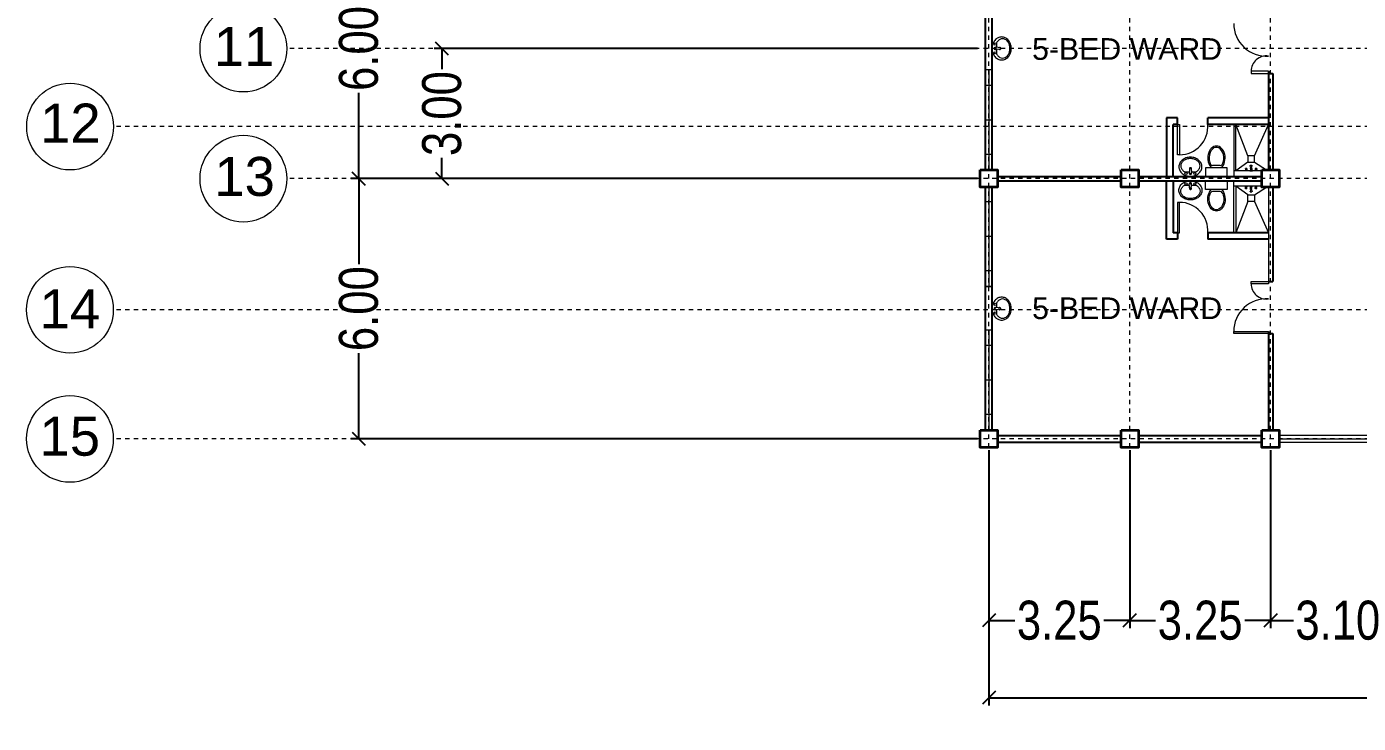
# Model space of a CAD drawing. Header units: millimetres. Extents: x 63005 to 126950, y 36019 to 74749.
# Drawn here: x 63044.88 to 63075.6, y 36118.8 to 36134.87 of the extents above; entities that cross this region are included whole.
import ezdxf

# ---------------------------------------------------------------- set-up
doc = ezdxf.new("R2010")
doc.units = ezdxf.units.MM
doc.header["$LTSCALE"] = 0.04
doc.linetypes.add('PHANTOM', pattern=[2.5, 1.25, -0.25, 0.25, -0.25, 0.25, -0.25])
doc.styles.get("Standard").update_dxf_attribs({"font": 'arial.ttf', "width": 0.8})
doc.styles.add('SWISSLT175', font='swissl.ttf', dxfattribs={"height": 0.175})
doc.dimstyles.new('dimension', dxfattribs={"dimtxt": 0.9, "dimasz": 0.3, "dimexe": 0.18, "dimexo": 0.0625, "dimgap": 0.09, "dimtad": 0, "dimzin": 0, "dimdsep": 46, "dimtxsty": 'Standard', "dimblk": 'OBLIQUE', "dimcen": 0.09, "dimclrd": 256, "dimclre": 256, "dimclrt": 256, "dimadec": 0, "dimazin": 0, "dimtfac": 1, "dimtofl": 0, "dimtmove": 0, "dimatfit": 3, "dimldrblk": 'OBLIQUE', "dimfxl": 1, "dimtolj": 1, "dimtzin": 0, "dimarcsym": 0})

# ---------------------------------------------------------------- blocks, each defined once
blk = doc.blocks.new('_Oblique')
at = {"color": 0, "linetype": 'ByBlock', "lineweight": -2}
blk.add_line((-0.5, -0.5), (0.5, 0.5), dxfattribs=at)
blk = doc.blocks.new('*D352')
at = {"lineweight": -2, "transparency": 16777216}
for p, q in [((63066.814, 36137.364), (63052.358, 36137.364)), ((63052.538, 36137.364), (63052.538, 36135.39)), ((63052.538, 36131.364), (63052.538, 36133.338)), ((63066.814, 36131.364), (63052.358, 36131.364))]:
    blk.add_line(p, q, dxfattribs=at)
at = {"layer": 'Defpoints', "color": 0, "linetype": 'ByBlock', "lineweight": 25, "transparency": 16777216}
for p in [(63066.877, 36137.364), (63052.538, 36131.364), (63066.877, 36131.364)]:
    blk.add_point(p, dxfattribs=at)
at = {"linetype": 'ByBlock', "lineweight": -2, "transparency": 16777216, "xscale": 0.3, "yscale": 0.3, "zscale": 0.3}
for p, rotation in [((63052.538, 36137.364), 90), ((63052.538, 36131.364), 270)]:
    blk.add_blockref('_Oblique', p, dxfattribs=dict(at, rotation=rotation))
at = {"linetype": 'ByBlock', "lineweight": 5, "transparency": 16777216, "insert": (63052.538, 36134.364), "char_height": 0.9, "attachment_point": 5, "rotation": 90}
blk.add_mtext('\\A1;6.00', dxfattribs=at)
blk = doc.blocks.new('*D353')
at = {"lineweight": -2, "transparency": 16777216}
for p, q in [((63066.814, 36131.364), (63052.358, 36131.364)), ((63052.538, 36131.364), (63052.538, 36129.39)), ((63052.538, 36125.364), (63052.538, 36127.338)), ((63066.814, 36125.364), (63052.358, 36125.364))]:
    blk.add_line(p, q, dxfattribs=at)
at = {"layer": 'Defpoints', "color": 0, "linetype": 'ByBlock', "lineweight": 25, "transparency": 16777216}
for p in [(63066.877, 36131.364), (63052.538, 36125.364), (63066.877, 36125.364)]:
    blk.add_point(p, dxfattribs=at)
at = {"linetype": 'ByBlock', "lineweight": -2, "transparency": 16777216, "xscale": 0.3, "yscale": 0.3, "zscale": 0.3}
for p, rotation in [((63052.538, 36131.364), 90), ((63052.538, 36125.364), 270)]:
    blk.add_blockref('_Oblique', p, dxfattribs=dict(at, rotation=rotation))
at = {"linetype": 'ByBlock', "lineweight": 5, "transparency": 16777216, "insert": (63052.538, 36128.364), "char_height": 0.9, "attachment_point": 5, "rotation": 90}
blk.add_mtext('\\A1;6.00', dxfattribs=at)
blk = doc.blocks.new('*D374')
at = {"lineweight": -2, "transparency": 16777216}
for p, q in [((63067.077, 36125.102), (63067.077, 36120.994)), ((63070.327, 36125.102), (63070.327, 36120.994)), ((63067.077, 36121.174), (63067.674, 36121.174)), ((63070.327, 36121.174), (63069.729, 36121.174))]:
    blk.add_line(p, q, dxfattribs=at)
at = {"layer": 'Defpoints', "color": 0, "linetype": 'ByBlock', "lineweight": 25, "transparency": 16777216}
for p in [(63067.077, 36125.164), (63070.327, 36125.164), (63070.327, 36121.174)]:
    blk.add_point(p, dxfattribs=at)
at = {"linetype": 'ByBlock', "lineweight": -2, "transparency": 16777216, "xscale": 0.3, "yscale": 0.3, "zscale": 0.3, "rotation": 180}
blk.add_blockref('_Oblique', (63067.077, 36121.174), dxfattribs=at)
at = {"linetype": 'ByBlock', "lineweight": -2, "transparency": 16777216, "xscale": 0.3, "yscale": 0.3, "zscale": 0.3}
blk.add_blockref('_Oblique', (63070.327, 36121.174), dxfattribs=at)
at = {"linetype": 'ByBlock', "lineweight": 5, "transparency": 16777216, "insert": (63068.702, 36121.174), "char_height": 0.9, "attachment_point": 5}
blk.add_mtext('\\A1;3.25', dxfattribs=at)
blk = doc.blocks.new('*D375')
at = {"lineweight": -2, "transparency": 16777216}
for p, q in [((63070.327, 36125.102), (63070.327, 36120.994)), ((63073.577, 36125.102), (63073.577, 36120.994)), ((63070.327, 36121.174), (63070.924, 36121.174)), ((63073.577, 36121.174), (63072.979, 36121.174))]:
    blk.add_line(p, q, dxfattribs=at)
at = {"layer": 'Defpoints', "color": 0, "linetype": 'ByBlock', "lineweight": 25, "transparency": 16777216}
for p in [(63070.327, 36125.164), (63073.577, 36125.164), (63073.577, 36121.174)]:
    blk.add_point(p, dxfattribs=at)
at = {"linetype": 'ByBlock', "lineweight": -2, "transparency": 16777216, "xscale": 0.3, "yscale": 0.3, "zscale": 0.3, "rotation": 180}
blk.add_blockref('_Oblique', (63070.327, 36121.174), dxfattribs=at)
at = {"linetype": 'ByBlock', "lineweight": -2, "transparency": 16777216, "xscale": 0.3, "yscale": 0.3, "zscale": 0.3}
blk.add_blockref('_Oblique', (63073.577, 36121.174), dxfattribs=at)
at = {"linetype": 'ByBlock', "lineweight": 5, "transparency": 16777216, "insert": (63071.952, 36121.174), "char_height": 0.9, "attachment_point": 5}
blk.add_mtext('\\A1;3.25', dxfattribs=at)
blk = doc.blocks.new('*D376')
at = {"lineweight": -2, "transparency": 16777216}
for p, q in [((63073.577, 36125.102), (63073.577, 36120.994)), ((63076.677, 36125.102), (63076.677, 36120.994)), ((63073.577, 36121.174), (63074.103, 36121.174)), ((63076.677, 36121.174), (63076.15, 36121.174))]:
    blk.add_line(p, q, dxfattribs=at)
at = {"layer": 'Defpoints', "color": 0, "linetype": 'ByBlock', "lineweight": 25, "transparency": 16777216}
for p in [(63073.577, 36125.164), (63076.677, 36125.164), (63076.677, 36121.174)]:
    blk.add_point(p, dxfattribs=at)
at = {"linetype": 'ByBlock', "lineweight": -2, "transparency": 16777216, "xscale": 0.3, "yscale": 0.3, "zscale": 0.3, "rotation": 180}
blk.add_blockref('_Oblique', (63073.577, 36121.174), dxfattribs=at)
at = {"linetype": 'ByBlock', "lineweight": -2, "transparency": 16777216, "xscale": 0.3, "yscale": 0.3, "zscale": 0.3}
blk.add_blockref('_Oblique', (63076.677, 36121.174), dxfattribs=at)
at = {"linetype": 'ByBlock', "lineweight": 5, "transparency": 16777216, "insert": (63075.127, 36121.174), "char_height": 0.9, "attachment_point": 5}
blk.add_mtext('\\A1;3.10', dxfattribs=at)
blk = doc.blocks.new('*D385')
at = {"lineweight": -2, "transparency": 16777216}
for p, q in [((63067.077, 36125.102), (63067.077, 36119.211)), ((63114.052, 36125.102), (63114.052, 36119.211)), ((63067.077, 36119.391), (63089.242, 36119.391)), ((63114.052, 36119.391), (63091.886, 36119.391))]:
    blk.add_line(p, q, dxfattribs=at)
at = {"layer": 'Defpoints', "color": 0, "linetype": 'ByBlock', "lineweight": 25, "transparency": 16777216}
for p in [(63067.077, 36125.164), (63114.052, 36125.164), (63114.052, 36119.391)]:
    blk.add_point(p, dxfattribs=at)
at = {"linetype": 'ByBlock', "lineweight": -2, "transparency": 16777216, "xscale": 0.3, "yscale": 0.3, "zscale": 0.3, "rotation": 180}
blk.add_blockref('_Oblique', (63067.077, 36119.391), dxfattribs=at)
at = {"linetype": 'ByBlock', "lineweight": -2, "transparency": 16777216, "xscale": 0.3, "yscale": 0.3, "zscale": 0.3}
blk.add_blockref('_Oblique', (63114.052, 36119.391), dxfattribs=at)
at = {"linetype": 'ByBlock', "lineweight": 5, "transparency": 16777216, "insert": (63090.564, 36119.391), "char_height": 0.9, "attachment_point": 5}
blk.add_mtext('\\A1;46.75', dxfattribs=at)
blk = doc.blocks.new('*D386')
at = {"lineweight": -2, "transparency": 16777216}
for p, q in [((63066.814, 36134.362), (63054.277, 36134.362)), ((63054.457, 36134.362), (63054.457, 36133.887)), ((63054.457, 36131.364), (63054.457, 36131.839)), ((63066.814, 36131.364), (63054.277, 36131.364))]:
    blk.add_line(p, q, dxfattribs=at)
at = {"layer": 'Defpoints', "color": 0, "linetype": 'ByBlock', "lineweight": 25, "transparency": 16777216}
for p in [(63054.457, 36134.362), (63066.877, 36134.362), (63066.877, 36131.364)]:
    blk.add_point(p, dxfattribs=at)
at = {"linetype": 'ByBlock', "lineweight": -2, "transparency": 16777216, "xscale": 0.3, "yscale": 0.3, "zscale": 0.3}
for p, rotation in [((63054.457, 36134.362), 90), ((63054.457, 36131.364), 270)]:
    blk.add_blockref('_Oblique', p, dxfattribs=dict(at, rotation=rotation))
at = {"linetype": 'ByBlock', "lineweight": 5, "transparency": 16777216, "insert": (63054.457, 36132.863), "char_height": 0.9, "attachment_point": 5, "rotation": 90}
blk.add_mtext('\\A1;3.00', dxfattribs=at)

msp = doc.modelspace()

# ---------------------------------------------------------------- linework, layer by layer
at = {"color": 0, "linetype": 'PHANTOM', "lineweight": 5, "transparency": 33554495}
for p, q in [((63067.077, 36125.164), (63067.077, 36174.339)), ((63070.327, 36125.164), (63070.327, 36174.339)), ((63073.577, 36125.164), (63073.577, 36174.339)), ((63106.452, 36134.364), (63050.877, 36134.362)), ((63114.252, 36132.566), (63046.878, 36132.564)), ((63114.252, 36131.364), (63050.877, 36131.362)), ((63106.452, 36128.339), (63046.877, 36128.336))]:
    msp.add_line(p, q, dxfattribs=at)
at = {"color": 4, "linetype": 'ByBlock', "lineweight": 25}
for p, q in [((63067.002, 36131.564), (63067.002, 36137.164)), ((63067.152, 36131.564), (63067.152, 36137.164)), ((63073.527, 36133.839), (63073.527, 36131.564)), ((63073.527, 36133.789), (63073.627, 36133.789)), ((63073.627, 36133.789), (63073.627, 36131.564)), ((63071.177, 36132.764), (63071.177, 36131.414)), ((63072.127, 36132.614), (63072.127, 36132.764)), ((63067.277, 36131.414), (63070.127, 36131.414)), ((63070.527, 36131.414), (63073.377, 36131.414)), ((63067.002, 36125.564), (63067.002, 36131.164)), ((63067.152, 36125.564), (63067.152, 36131.164)), ((63067.277, 36131.314), (63070.127, 36131.314)), ((63070.527, 36131.314), (63073.377, 36131.314)), ((63071.177, 36129.964), (63071.177, 36131.314)), ((63073.627, 36131.164), (63073.627, 36128.989)), ((63073.527, 36128.989), (63073.627, 36128.989)), ((63073.527, 36127.839), (63073.527, 36125.564)), ((63073.527, 36127.789), (63073.627, 36127.789)), ((63073.627, 36127.789), (63073.627, 36125.564)), ((63067.277, 36125.439), (63070.127, 36125.439)), ((63067.277, 36125.289), (63070.127, 36125.289)), ((63070.527, 36125.439), (63073.377, 36125.439)), ((63070.527, 36125.289), (63073.377, 36125.289))]:
    msp.add_line(p, q, dxfattribs=at)
at = {"lineweight": 9}
for p, q in [((63067.35, 36134.379), (63067.228, 36134.392)), ((63067.35, 36134.35), (63067.228, 36134.337)), ((63071.712, 36131.612), (63071.699, 36131.49)), ((63071.741, 36131.612), (63071.755, 36131.49)), ((63072.077, 36131.614), (63072.077, 36131.414)), ((63072.577, 36131.614), (63072.077, 36131.614)), ((63072.077, 36131.414), (63072.577, 36131.414)), ((63072.417, 36131.664), (63072.236, 36131.664)), ((63072.577, 36131.414), (63072.577, 36131.614)), ((63073, 36131.597), (63072.996, 36131.595)), ((63072.996, 36131.595), (63072.996, 36131.573)), ((63073.03, 36131.595), (63072.996, 36131.595)), ((63072.996, 36131.573), (63072.999, 36131.569)), ((63072.996, 36131.54), (63073, 36131.547)), ((63072.996, 36131.54), (63072.996, 36131.539)), ((63073.03, 36131.54), (63072.996, 36131.54)), ((63073.03, 36131.539), (63072.996, 36131.539)), ((63072.999, 36131.567), (63072.999, 36131.561)), ((63073.027, 36131.561), (63072.999, 36131.561)), ((63072.999, 36131.561), (63073, 36131.559)), ((63073, 36131.598), (63073, 36131.597)), ((63073.026, 36131.598), (63073, 36131.598)), ((63073.026, 36131.597), (63073, 36131.597)), ((63073, 36131.586), (63073, 36131.574)), ((63073, 36131.573), (63073.007, 36131.573)), ((63073.026, 36131.559), (63073, 36131.559)), ((63073.027, 36131.547), (63073, 36131.547)), ((63073.002, 36131.547), (63073.002, 36131.559)), ((63073.007, 36131.586), (63073.007, 36131.574)), ((63073.019, 36131.586), (63073.019, 36131.574)), ((63073.026, 36131.573), (63073.019, 36131.573)), ((63073.025, 36131.547), (63073.025, 36131.559)), ((63073.026, 36131.598), (63073.026, 36131.597)), ((63073.026, 36131.597), (63073.03, 36131.595)), ((63073.026, 36131.586), (63073.026, 36131.574)), ((63073.027, 36131.561), (63073.026, 36131.559)), ((63073.027, 36131.567), (63073.027, 36131.561)), ((63073.03, 36131.54), (63073.027, 36131.547)), ((63073.03, 36131.573), (63073.028, 36131.569)), ((63073.03, 36131.595), (63073.03, 36131.573)), ((63073.03, 36131.54), (63073.03, 36131.539)), ((63073.098, 36131.539), (63073.109, 36131.545)), ((63073.156, 36131.539), (63073.098, 36131.539)), ((63073.114, 36131.625), (63073.106, 36131.667)), ((63073.107, 36131.671), (63073.146, 36131.671)), ((63073.109, 36131.555), (63073.144, 36131.555)), ((63073.109, 36131.545), (63073.109, 36131.555)), ((63073.109, 36131.545), (63073.144, 36131.545)), ((63073.144, 36131.545), (63073.109, 36131.545)), ((63073.114, 36131.597), (63073.11, 36131.595)), ((63073.119, 36131.595), (63073.11, 36131.595)), ((63073.11, 36131.595), (63073.11, 36131.573)), ((63073.11, 36131.573), (63073.112, 36131.569)), ((63073.113, 36131.567), (63073.113, 36131.561)), ((63073.119, 36131.561), (63073.113, 36131.561)), ((63073.113, 36131.561), (63073.114, 36131.559)), ((63073.139, 36131.625), (63073.114, 36131.625)), ((63073.114, 36131.625), (63073.114, 36131.617)), ((63073.139, 36131.625), (63073.114, 36131.625)), ((63073.114, 36131.617), (63073.139, 36131.617)), ((63073.119, 36131.598), (63073.114, 36131.598)), ((63073.114, 36131.598), (63073.114, 36131.597)), ((63073.119, 36131.597), (63073.114, 36131.597)), ((63073.114, 36131.586), (63073.114, 36131.574)), ((63073.114, 36131.573), (63073.119, 36131.573)), ((63073.119, 36131.559), (63073.114, 36131.559)), ((63073.115, 36131.555), (63073.115, 36131.559)), ((63073.119, 36131.555), (63073.119, 36131.617)), ((63073.134, 36131.555), (63073.119, 36131.555)), ((63073.134, 36131.617), (63073.134, 36131.555)), ((63073.14, 36131.598), (63073.134, 36131.598)), ((63073.14, 36131.597), (63073.134, 36131.597)), ((63073.143, 36131.595), (63073.134, 36131.595)), ((63073.14, 36131.573), (63073.134, 36131.573)), ((63073.141, 36131.561), (63073.134, 36131.561)), ((63073.14, 36131.559), (63073.134, 36131.559)), ((63073.138, 36131.555), (63073.138, 36131.559)), ((63073.139, 36131.625), (63073.148, 36131.667)), ((63073.139, 36131.617), (63073.139, 36131.625)), ((63073.14, 36131.598), (63073.14, 36131.597)), ((63073.14, 36131.597), (63073.143, 36131.595)), ((63073.14, 36131.586), (63073.14, 36131.574)), ((63073.141, 36131.561), (63073.14, 36131.559)), ((63073.143, 36131.573), (63073.141, 36131.569)), ((63073.141, 36131.567), (63073.141, 36131.561)), ((63073.143, 36131.595), (63073.143, 36131.573)), ((63073.144, 36131.555), (63073.144, 36131.545)), ((63073.144, 36131.545), (63073.156, 36131.539)), ((63073.223, 36131.54), (63073.227, 36131.547)), ((63073.257, 36131.54), (63073.223, 36131.54)), ((63073.223, 36131.54), (63073.223, 36131.539)), ((63073.257, 36131.539), (63073.223, 36131.539)), ((63073.227, 36131.597), (63073.224, 36131.595)), ((63073.257, 36131.595), (63073.224, 36131.595)), ((63073.224, 36131.595), (63073.224, 36131.573)), ((63073.224, 36131.573), (63073.226, 36131.569)), ((63073.226, 36131.567), (63073.226, 36131.561)), ((63073.226, 36131.561), (63073.227, 36131.559)), ((63073.254, 36131.561), (63073.226, 36131.561)), ((63073.253, 36131.598), (63073.227, 36131.598)), ((63073.227, 36131.598), (63073.227, 36131.597)), ((63073.253, 36131.597), (63073.227, 36131.597)), ((63073.227, 36131.586), (63073.227, 36131.574)), ((63073.227, 36131.573), (63073.235, 36131.573)), ((63073.254, 36131.559), (63073.227, 36131.559)), ((63073.254, 36131.547), (63073.227, 36131.547)), ((63073.229, 36131.547), (63073.229, 36131.559)), ((63073.234, 36131.586), (63073.234, 36131.574)), ((63073.246, 36131.586), (63073.246, 36131.574)), ((63073.254, 36131.573), (63073.246, 36131.573)), ((63073.252, 36131.547), (63073.252, 36131.559)), ((63073.253, 36131.598), (63073.253, 36131.597)), ((63073.253, 36131.597), (63073.257, 36131.595)), ((63073.254, 36131.586), (63073.254, 36131.574)), ((63073.254, 36131.567), (63073.254, 36131.561)), ((63073.254, 36131.561), (63073.254, 36131.559)), ((63073.257, 36131.54), (63073.254, 36131.547)), ((63073.257, 36131.573), (63073.255, 36131.569)), ((63073.257, 36131.595), (63073.257, 36131.573)), ((63073.257, 36131.54), (63073.257, 36131.539)), ((63071.712, 36131.116), (63071.699, 36131.238)), ((63071.741, 36131.116), (63071.755, 36131.238)), ((63072.077, 36131.114), (63072.077, 36131.314)), ((63072.077, 36131.314), (63072.577, 36131.314)), ((63072.577, 36131.114), (63072.077, 36131.114)), ((63072.417, 36131.064), (63072.236, 36131.064)), ((63072.577, 36131.314), (63072.577, 36131.114)), ((63072.996, 36131.189), (63072.996, 36131.189)), ((63072.996, 36131.189), (63073, 36131.182)), ((63073.03, 36131.189), (63072.996, 36131.189)), ((63073.03, 36131.189), (63072.996, 36131.189)), ((63072.996, 36131.156), (63072.999, 36131.16)), ((63072.996, 36131.134), (63072.996, 36131.156)), ((63073, 36131.132), (63072.996, 36131.134)), ((63073.03, 36131.134), (63072.996, 36131.134)), ((63072.999, 36131.168), (63073, 36131.17)), ((63072.999, 36131.162), (63072.999, 36131.168)), ((63073.027, 36131.168), (63072.999, 36131.168)), ((63073.027, 36131.182), (63073, 36131.182)), ((63073.026, 36131.17), (63073, 36131.17)), ((63073, 36131.156), (63073.007, 36131.156)), ((63073, 36131.143), (63073, 36131.155)), ((63073, 36131.131), (63073, 36131.132)), ((63073.026, 36131.132), (63073, 36131.132)), ((63073.026, 36131.131), (63073, 36131.131)), ((63073.002, 36131.182), (63073.002, 36131.17)), ((63073.007, 36131.143), (63073.007, 36131.155)), ((63073.026, 36131.156), (63073.019, 36131.156)), ((63073.019, 36131.143), (63073.019, 36131.155)), ((63073.025, 36131.182), (63073.025, 36131.17)), ((63073.027, 36131.168), (63073.026, 36131.17)), ((63073.026, 36131.143), (63073.026, 36131.155)), ((63073.026, 36131.132), (63073.03, 36131.134)), ((63073.026, 36131.131), (63073.026, 36131.132)), ((63073.03, 36131.189), (63073.027, 36131.182)), ((63073.027, 36131.162), (63073.027, 36131.168)), ((63073.03, 36131.156), (63073.028, 36131.16)), ((63073.03, 36131.189), (63073.03, 36131.189)), ((63073.03, 36131.134), (63073.03, 36131.156)), ((63073.098, 36131.189), (63073.109, 36131.184)), ((63073.156, 36131.189), (63073.098, 36131.189)), ((63073.114, 36131.104), (63073.106, 36131.062)), ((63073.109, 36131.184), (63073.144, 36131.184)), ((63073.144, 36131.184), (63073.109, 36131.184)), ((63073.109, 36131.184), (63073.109, 36131.174)), ((63073.109, 36131.174), (63073.144, 36131.174)), ((63073.11, 36131.156), (63073.112, 36131.16)), ((63073.11, 36131.134), (63073.11, 36131.156)), ((63073.119, 36131.134), (63073.11, 36131.134)), ((63073.114, 36131.132), (63073.11, 36131.134)), ((63073.113, 36131.168), (63073.114, 36131.17)), ((63073.119, 36131.168), (63073.113, 36131.168)), ((63073.113, 36131.162), (63073.113, 36131.168)), ((63073.119, 36131.17), (63073.114, 36131.17)), ((63073.114, 36131.156), (63073.119, 36131.156)), ((63073.114, 36131.143), (63073.114, 36131.155)), ((63073.119, 36131.132), (63073.114, 36131.132)), ((63073.114, 36131.131), (63073.114, 36131.132)), ((63073.119, 36131.131), (63073.114, 36131.131)), ((63073.114, 36131.104), (63073.114, 36131.112)), ((63073.114, 36131.112), (63073.139, 36131.112)), ((63073.139, 36131.104), (63073.114, 36131.104)), ((63073.139, 36131.104), (63073.114, 36131.104)), ((63073.115, 36131.174), (63073.115, 36131.17)), ((63073.119, 36131.174), (63073.119, 36131.112)), ((63073.134, 36131.174), (63073.119, 36131.174)), ((63073.134, 36131.112), (63073.134, 36131.174)), ((63073.14, 36131.17), (63073.134, 36131.17)), ((63073.141, 36131.168), (63073.134, 36131.168)), ((63073.14, 36131.156), (63073.134, 36131.156)), ((63073.143, 36131.134), (63073.134, 36131.134)), ((63073.14, 36131.132), (63073.134, 36131.132)), ((63073.14, 36131.131), (63073.134, 36131.131)), ((63073.138, 36131.174), (63073.138, 36131.17)), ((63073.139, 36131.112), (63073.139, 36131.104)), ((63073.139, 36131.104), (63073.148, 36131.062)), ((63073.141, 36131.168), (63073.14, 36131.17)), ((63073.14, 36131.143), (63073.14, 36131.155)), ((63073.14, 36131.132), (63073.143, 36131.134)), ((63073.14, 36131.131), (63073.14, 36131.132)), ((63073.141, 36131.162), (63073.141, 36131.168)), ((63073.143, 36131.156), (63073.141, 36131.16)), ((63073.143, 36131.134), (63073.143, 36131.156)), ((63073.144, 36131.184), (63073.156, 36131.189)), ((63073.144, 36131.174), (63073.144, 36131.184)), ((63073.257, 36131.189), (63073.223, 36131.189)), ((63073.257, 36131.189), (63073.223, 36131.189)), ((63073.223, 36131.189), (63073.227, 36131.182)), ((63073.223, 36131.189), (63073.223, 36131.189)), ((63073.224, 36131.156), (63073.226, 36131.16)), ((63073.224, 36131.134), (63073.224, 36131.156)), ((63073.257, 36131.134), (63073.224, 36131.134)), ((63073.227, 36131.132), (63073.224, 36131.134)), ((63073.226, 36131.168), (63073.227, 36131.17)), ((63073.254, 36131.168), (63073.226, 36131.168)), ((63073.226, 36131.162), (63073.226, 36131.168)), ((63073.254, 36131.182), (63073.227, 36131.182)), ((63073.254, 36131.17), (63073.227, 36131.17)), ((63073.227, 36131.156), (63073.235, 36131.156)), ((63073.227, 36131.143), (63073.227, 36131.155)), ((63073.253, 36131.132), (63073.227, 36131.132)), ((63073.227, 36131.131), (63073.227, 36131.132)), ((63073.253, 36131.131), (63073.227, 36131.131)), ((63073.229, 36131.182), (63073.229, 36131.17)), ((63073.234, 36131.143), (63073.234, 36131.155)), ((63073.254, 36131.156), (63073.246, 36131.156)), ((63073.246, 36131.143), (63073.246, 36131.155)), ((63073.252, 36131.182), (63073.252, 36131.17)), ((63073.253, 36131.132), (63073.257, 36131.134)), ((63073.253, 36131.131), (63073.253, 36131.132)), ((63073.257, 36131.189), (63073.254, 36131.182)), ((63073.254, 36131.168), (63073.254, 36131.17)), ((63073.254, 36131.162), (63073.254, 36131.168)), ((63073.254, 36131.143), (63073.254, 36131.155)), ((63073.257, 36131.156), (63073.255, 36131.16)), ((63073.257, 36131.189), (63073.257, 36131.189)), ((63073.257, 36131.134), (63073.257, 36131.156)), ((63073.107, 36131.057), (63073.146, 36131.057)), ((63067.35, 36128.379), (63067.228, 36128.392)), ((63067.35, 36128.35), (63067.228, 36128.337))]:
    msp.add_line(p, q, dxfattribs=at)
at = {"color": 0, "linetype": 'ByBlock', "lineweight": 9}
for p, q in [((63067.002, 36133.877), (63067.152, 36133.877)), ((63067.077, 36133.877), (63067.077, 36131.564)), ((63067.002, 36132.721), (63067.002, 36133.521)), ((63067.002, 36133.521), (63067.152, 36133.521)), ((63067.152, 36133.521), (63067.152, 36131.921)), ((63067.002, 36132.721), (63067.152, 36132.721)), ((63067.152, 36131.921), (63067.002, 36131.921)), ((63073.377, 36131.539), (63072.727, 36131.539)), ((63067.077, 36131.164), (63067.077, 36128.877)), ((63073.377, 36131.189), (63072.727, 36131.189)), ((63067.002, 36130.033), (63067.002, 36130.833)), ((63067.002, 36130.833), (63067.152, 36130.833)), ((63067.152, 36130.833), (63067.152, 36129.233)), ((63067.002, 36130.033), (63067.152, 36130.033)), ((63067.152, 36129.233), (63067.002, 36129.233)), ((63067.002, 36128.877), (63067.152, 36128.877)), ((63067.002, 36127.877), (63067.152, 36127.877)), ((63067.077, 36127.877), (63067.077, 36125.564)), ((63067.002, 36126.721), (63067.002, 36127.521)), ((63067.002, 36127.521), (63067.152, 36127.521)), ((63067.152, 36127.521), (63067.152, 36125.921)), ((63067.002, 36126.721), (63067.152, 36126.721)), ((63067.152, 36125.921), (63067.002, 36125.921)), ((63076.477, 36125.439), (63073.777, 36125.439)), ((63073.777, 36125.364), (63076.477, 36125.364)), ((63073.777, 36125.289), (63076.477, 36125.289))]:
    msp.add_line(p, q, dxfattribs=at)
at = {"color": 4, "linetype": 'ByBlock', "lineweight": 25, "ltscale": 0.3}
for p, q in [((63071.427, 36132.764), (63071.177, 36132.764)), ((63071.427, 36132.614), (63071.327, 36132.614)), ((63071.327, 36131.414), (63071.327, 36132.614)), ((63071.427, 36132.614), (63071.427, 36132.764)), ((63073.527, 36132.764), (63072.127, 36132.764)), ((63073.527, 36132.614), (63072.127, 36132.614)), ((63071.327, 36131.314), (63071.327, 36130.114)), ((63071.427, 36129.964), (63071.177, 36129.964)), ((63071.427, 36130.114), (63071.327, 36130.114)), ((63071.427, 36130.114), (63071.427, 36129.964)), ((63073.527, 36130.114), (63072.127, 36130.114)), ((63072.127, 36130.114), (63072.127, 36129.964)), ((63073.527, 36129.964), (63072.127, 36129.964))]:
    msp.add_line(p, q, dxfattribs=at)
at = {"color": 0, "linetype": 'ByBlock', "lineweight": 9, "ltscale": 0.3}
for p, q in [((63073.052, 36131.889), (63072.777, 36132.614)), ((63073.202, 36131.889), (63073.527, 36132.614)), ((63073.052, 36131.739), (63072.777, 36131.539)), ((63073.202, 36131.739), (63073.486, 36131.564)), ((63073.052, 36130.989), (63072.777, 36131.189)), ((63073.202, 36130.989), (63073.486, 36131.164)), ((63073.052, 36130.839), (63072.777, 36130.114)), ((63073.202, 36130.839), (63073.527, 36130.114))]:
    msp.add_line(p, q, dxfattribs=at)
at = {"color": 1, "linetype": 'ByBlock', "lineweight": 13}
msp.add_line((63073.527, 36131.164), (63073.527, 36128.939), dxfattribs=at)
at = {"color": 0, "linetype": 'PHANTOM', "lineweight": 9, "transparency": 33554495}
msp.add_line((63114.252, 36125.364), (63046.877, 36125.361), dxfattribs=at)
at = {"lineweight": 9}
for points in [[(63067.373, 36134.099, 0.11576), (63067.455, 36134.119, 0.104047), (63067.529, 36134.177, 0.090875), (63067.576, 36134.261, 0.083344), (63067.594, 36134.364, 0.083344), (63067.576, 36134.468, 0.090875), (63067.529, 36134.552, 0.104047), (63067.455, 36134.61, 0.11576), (63067.373, 36134.629, 0.11576), (63067.29, 36134.61, 0.104047), (63067.217, 36134.552, 0.090875), (63067.169, 36134.468, 0.083344), (63067.152, 36134.364, 0.083344), (63067.169, 36134.261, 0.090875), (63067.217, 36134.177, 0.104047), (63067.29, 36134.119, 0.11576)], [(63071.992, 36131.635, 0.11576), (63071.972, 36131.718, 0.104047), (63071.914, 36131.792, 0.090875), (63071.83, 36131.839, 0.083344), (63071.727, 36131.856, 0.083344), (63071.623, 36131.839, 0.090875), (63071.539, 36131.792, 0.104047), (63071.481, 36131.718, 0.11576), (63071.462, 36131.635, 0.11576), (63071.481, 36131.553, 0.104047), (63071.539, 36131.479, 0.090875), (63071.623, 36131.432, 0.083344), (63071.727, 36131.414, 0.083344), (63071.83, 36131.432, 0.090875), (63071.914, 36131.479, 0.104047), (63071.972, 36131.553, 0.11576)], [(63071.992, 36131.093, -0.11576), (63071.972, 36131.011, -0.104047), (63071.914, 36130.937, -0.090875), (63071.83, 36130.89, -0.083344), (63071.727, 36130.872, -0.083344), (63071.623, 36130.89, -0.090875), (63071.539, 36130.937, -0.104047), (63071.481, 36131.011, -0.11576), (63071.462, 36131.093, -0.11576), (63071.481, 36131.176, -0.104047), (63071.539, 36131.25, -0.090875), (63071.623, 36131.297, -0.083344), (63071.727, 36131.314, -0.083344), (63071.83, 36131.297, -0.090875), (63071.914, 36131.25, -0.104047), (63071.972, 36131.176, -0.11576)], [(63067.373, 36128.099, 0.11576), (63067.455, 36128.119, 0.104047), (63067.529, 36128.177, 0.090875), (63067.576, 36128.261, 0.083344), (63067.594, 36128.364, 0.083344), (63067.576, 36128.468, 0.090875), (63067.529, 36128.552, 0.104047), (63067.455, 36128.61, 0.11576), (63067.373, 36128.629, 0.11576), (63067.29, 36128.61, 0.104047), (63067.217, 36128.552, 0.090875), (63067.169, 36128.468, 0.083344), (63067.152, 36128.364, 0.083344), (63067.169, 36128.261, 0.090875), (63067.217, 36128.177, 0.104047), (63067.29, 36128.119, 0.11576)]]:
    msp.add_lwpolyline(points, format="xyb", close=True, dxfattribs=at)
for points in [[(63067.394, 36134.142, 0.124838), (63067.456, 36134.158, 0.105788), (63067.514, 36134.207, 0.086697), (63067.55, 36134.277, 0.076776), (63067.564, 36134.364, 0.076776), (63067.55, 36134.452, 0.086697), (63067.514, 36134.522, 0.105788), (63067.456, 36134.571, 0.124838), (63067.394, 36134.587, 0.124838), (63067.331, 36134.571, 0.105788), (63067.274, 36134.522, 0.040067), (63067.254, 36134.491), (63067.254, 36134.389, 0.040067)], [(63067.254, 36134.34), (63067.254, 36134.238, 0.040067), (63067.274, 36134.207, 0.105788), (63067.331, 36134.158, 0.124838), (63067.394, 36134.142, 0.124838)], [(63071.949, 36131.656, 0.124838), (63071.933, 36131.719, 0.105788), (63071.884, 36131.777, 0.086697), (63071.814, 36131.813, 0.076776), (63071.727, 36131.826, 0.076776), (63071.639, 36131.813, 0.086697), (63071.569, 36131.777, 0.105788), (63071.52, 36131.719, 0.124838), (63071.504, 36131.656, 0.124838), (63071.52, 36131.594, 0.105788), (63071.569, 36131.536, 0.040067), (63071.6, 36131.516), (63071.702, 36131.516, 0.040067)], [(63071.751, 36131.516), (63071.853, 36131.516, 0.040067), (63071.884, 36131.536, 0.105788), (63071.933, 36131.594, 0.124838), (63071.949, 36131.656, 0.124838)], [(63071.949, 36131.072, -0.124838), (63071.933, 36131.01, -0.105788), (63071.884, 36130.952, -0.086697), (63071.814, 36130.916, -0.076776), (63071.727, 36130.902, -0.076776), (63071.639, 36130.916, -0.086697), (63071.569, 36130.952, -0.105788), (63071.52, 36131.01, -0.124838), (63071.504, 36131.072, -0.124838), (63071.52, 36131.135, -0.105788), (63071.569, 36131.193, -0.040067), (63071.6, 36131.212), (63071.702, 36131.212, -0.040067)], [(63071.751, 36131.212), (63071.853, 36131.212, -0.040067), (63071.884, 36131.193, -0.105788), (63071.933, 36131.135, -0.124838), (63071.949, 36131.072, -0.124838)], [(63067.394, 36128.142, 0.124838), (63067.456, 36128.158, 0.105788), (63067.514, 36128.207, 0.086697), (63067.55, 36128.277, 0.076776), (63067.564, 36128.364, 0.076776), (63067.55, 36128.452, 0.086697), (63067.514, 36128.522, 0.105788), (63067.456, 36128.571, 0.124838), (63067.394, 36128.587, 0.124838), (63067.331, 36128.571, 0.105788), (63067.274, 36128.522, 0.040067), (63067.254, 36128.491), (63067.254, 36128.389, 0.040067)], [(63067.254, 36128.34), (63067.254, 36128.238, 0.040067), (63067.274, 36128.207, 0.105788), (63067.331, 36128.158, 0.124838), (63067.394, 36128.142, 0.124838)]]:
    msp.add_lwpolyline(points, format="xyb", dxfattribs=at)
for points in [[(63067.002, 36133.877), (63067.152, 36133.877), (63067.152, 36131.564), (63067.002, 36131.564)], [(63067.002, 36131.164), (63067.152, 36131.164), (63067.152, 36128.877), (63067.002, 36128.877)], [(63067.002, 36127.877), (63067.152, 36127.877), (63067.152, 36125.564), (63067.002, 36125.564)]]:
    msp.add_lwpolyline(points, close=True, dxfattribs=at)
at = {"color": 1, "lineweight": 13, "ltscale": 0.03}
for points in [[(63073.527, 36133.789), (63073.527, 36133.839), (63073.127, 36133.839), (63073.127, 36133.789)], [(63071.427, 36132.614), (63071.477, 36132.614), (63071.477, 36131.914), (63071.427, 36131.914)], [(63071.427, 36130.114), (63071.477, 36130.114), (63071.477, 36130.814), (63071.427, 36130.814)], [(63073.527, 36128.989), (63073.527, 36128.939), (63073.127, 36128.939), (63073.127, 36128.989)], [(63073.527, 36127.839), (63073.527, 36127.789), (63072.727, 36127.789), (63072.727, 36127.839)]]:
    msp.add_lwpolyline(points, close=True, dxfattribs=at)
at = {"color": 0, "linetype": 'ByBlock', "lineweight": 9, "ltscale": 0.3}
for points in [[(63072.777, 36131.539), (63072.777, 36132.614), (63072.727, 36132.614), (63072.727, 36131.414), (63072.727, 36131.414)], [(63072.777, 36131.189), (63072.777, 36130.114), (63072.727, 36130.114), (63072.727, 36131.314), (63072.727, 36131.314)]]:
    msp.add_lwpolyline(points, dxfattribs=at)
at = {"color": 0, "linetype": 'ByBlock', "lineweight": 9, "ltscale": 0.03}
for points in [[(63073.052, 36131.739), (63073.202, 36131.739), (63073.202, 36131.889), (63073.052, 36131.889)], [(63073.052, 36130.989), (63073.202, 36130.989), (63073.202, 36130.839), (63073.052, 36130.839)]]:
    msp.add_lwpolyline(points, close=True, dxfattribs=at)
at = {"color": 4, "linetype": 'ByBlock', "lineweight": 35}
for points in [[(63066.877, 36131.564), (63067.277, 36131.564), (63067.277, 36131.164), (63066.877, 36131.164)], [(63070.127, 36131.564), (63070.527, 36131.564), (63070.527, 36131.164), (63070.127, 36131.164)], [(63073.377, 36131.564), (63073.777, 36131.564), (63073.777, 36131.164), (63073.377, 36131.164)], [(63066.877, 36125.564), (63067.277, 36125.564), (63067.277, 36125.164), (63066.877, 36125.164)], [(63070.127, 36125.564), (63070.527, 36125.564), (63070.527, 36125.164), (63070.127, 36125.164)], [(63073.377, 36125.564), (63073.777, 36125.564), (63073.777, 36125.164), (63073.377, 36125.164)]]:
    msp.add_lwpolyline(points, close=True, dxfattribs=at)
at = {"color": 0, "linetype": 'ByBlock', "lineweight": 5}
for centre in [(63049.877, 36134.361), (63045.878, 36132.563), (63049.877, 36131.362), (63045.877, 36128.337)]:
    msp.add_circle(centre, 1, dxfattribs=at)
at = {"lineweight": 9}
for centre, radius in [((63067.225, 36134.466), 0.0255), ((63067.225, 36134.263), 0.0255), ((63067.218, 36134.364), 0.0095), ((63071.625, 36131.487), 0.0255), ((63071.727, 36131.481), 0.0095), ((63071.828, 36131.487), 0.0255), ((63071.625, 36131.241), 0.0255), ((63071.727, 36131.248), 0.0095), ((63071.828, 36131.241), 0.0255), ((63067.225, 36128.466), 0.0255), ((63067.218, 36128.364), 0.0095), ((63067.225, 36128.263), 0.0255)]:
    msp.add_circle(centre, radius, dxfattribs=at)
at = {"color": 0, "linetype": 'ByBlock', "lineweight": 9}
msp.add_circle((63045.877, 36125.361), 1, dxfattribs=at)
at = {"color": 1, "lineweight": 13, "ltscale": 0.03}
for centre, radius, start, end in [((63073.478, 36134.939), 0.752, 180, 273.6952), ((63073.48, 36133.839), 0.353, 82.3719, 180), ((63071.477, 36132.566), 0.652, 270, 4.2422), ((63071.477, 36130.163), 0.652, 355.7578, 90), ((63073.48, 36128.939), 0.353, 180, 277.6281), ((63073.478, 36127.839), 0.752, 86.3048, 180)]:
    msp.add_arc(centre, radius, start, end, dxfattribs=at)
at = {"lineweight": 9}
for centre, radius, start, end in [((63067.225, 36134.364), 0.028, 83.7545, 276.2455), ((63067.327, 36134.364), 0.025, 36.3068, 131.2022), ((63067.327, 36134.364), 0.025, 228.7978, 323.6932), ((63067.256, 36134.364), 0.0948, 351.2026, 8.7974), ((63067.327, 36134.364), 0.025, 341.3793, 18.6207), ((63072.236, 36131.714), 0.05, 208.0084, 270), ((63072.417, 36131.714), 0.05, 270, 331.8499), ((63071.727, 36131.487), 0.028, 173.7545, 6.2455), ((63071.727, 36131.589), 0.025, 126.3068, 221.2022), ((63071.727, 36131.519), 0.0948, 81.2026, 98.7974), ((63071.727, 36131.589), 0.025, 71.3793, 108.6207), ((63071.727, 36131.589), 0.025, 318.7978, 53.6932), ((63071.727, 36131.241), 0.028, 353.7545, 186.2455), ((63071.727, 36131.139), 0.025, 138.7978, 233.6932), ((63071.727, 36131.21), 0.0948, 261.2026, 278.7974), ((63071.727, 36131.139), 0.025, 251.3793, 288.6207), ((63071.727, 36131.139), 0.025, 306.3068, 41.2022), ((63072.236, 36131.014), 0.05, 90, 151.9916), ((63072.417, 36131.014), 0.05, 28.1501, 90), ((63067.225, 36128.364), 0.028, 83.7545, 276.2455), ((63067.327, 36128.364), 0.025, 36.3068, 131.2022), ((63067.327, 36128.364), 0.025, 228.7978, 323.6932), ((63067.256, 36128.364), 0.0948, 351.2026, 8.7974), ((63067.327, 36128.364), 0.025, 341.3793, 18.6207)]:
    msp.add_arc(centre, radius, start, end, dxfattribs=at)
for centre, major_axis, ratio, start_param, end_param in [((63072.327, 36131.839), (0, -0.275), 0.727273, 0.612555, 5.670631), ((63072.987, 36131.585), (0.00896, 0.00896), 1, 5.560378, 6.271464), ((63072.985, 36131.58), (-0.0118, 0.0118), 1, 3.273911, 3.406137), ((63072.996, 36131.574), (0.00268, 0.00268), 1, 4.870036, 5.497675), ((63072.995, 36131.567), (0.00268, 0.00268), 1, 5.497675, 5.991616), ((63073.017, 36131.585), (0.00738, 0.00738), 1, 1.497691, 2.282489), ((63073.011, 36131.574), (-0.00268, 0.00268), 1, 0.785286, 1.412925), ((63073.018, 36131.579), (0.00887, 0.00887), 1, 2.983721, 3.344735), ((63073.013, 36131.59), (-0.00268, 0.00268), 1, -1.497915, -0.073106), ((63073.013, 36131.572), (-0.00268, 0.00268), 1, 1.773938, 2.938226), ((63073.008, 36131.579), (0.00887, 0.00887), 1, 4.509022, 4.870036), ((63073.009, 36131.585), (-0.00738, 0.00738), 1, 4.000472, 4.78527), ((63073.015, 36131.574), (-0.00268, 0.00268), 1, 3.299239, 3.926878), ((63073.039, 36131.585), (-0.00896, 0.00896), 1, 0.011497, 0.722582), ((63073.03, 36131.574), (0.00268, 0.00268), 1, 2.356082, 2.983721), ((63073.041, 36131.58), (-0.0118, 0.0118), 1, 1.306028, 1.438253), ((63073.031, 36131.567), (0.00268, 0.00268), 1, 1.862141, 2.356082), ((63073.109, 36131.668), (0.00268, 0.00268), 1, 1.354119, 2.724181), ((63073.101, 36131.585), (-0.00896, 0.00896), 1, 3.989582, 4.700667), ((63073.099, 36131.58), (0.0118, 0.0118), 1, 4.844707, 4.976933), ((63073.109, 36131.567), (-0.00268, 0.00268), 1, 3.926878, 4.42082), ((63073.11, 36131.574), (-0.00268, 0.00268), 1, 3.299239, 3.926878), ((63073.153, 36131.585), (-0.00896, 0.00896), 1, 0.011497, 0.722582), ((63073.144, 36131.574), (-0.00268, 0.00268), 1, 0.785286, 1.412925), ((63073.155, 36131.58), (0.0118, 0.0118), 1, 2.876824, 3.009049), ((63073.145, 36131.567), (-0.00268, 0.00268), 1, 0.291344, 0.785286), ((63073.215, 36131.585), (0.00896, 0.00896), 1, 5.560378, 6.271464), ((63073.212, 36131.58), (-0.0118, 0.0118), 1, 3.273911, 3.406137), ((63073.223, 36131.567), (0.00268, 0.00268), 1, 5.497675, 5.991616), ((63073.224, 36131.574), (0.00268, 0.00268), 1, 4.870036, 5.497675), ((63073.245, 36131.585), (0.00738, 0.00738), 1, 1.497691, 2.282489), ((63073.238, 36131.574), (-0.00268, 0.00268), 1, 0.785286, 1.412925), ((63073.245, 36131.579), (0.00887, 0.00887), 1, 2.983721, 3.344735), ((63073.24, 36131.59), (-0.00268, 0.00268), 1, -1.497915, -0.073106), ((63073.24, 36131.572), (-0.00268, 0.00268), 1, 1.773938, 2.938226), ((63073.236, 36131.585), (-0.00738, 0.00738), 1, 4.000472, 4.78527), ((63073.236, 36131.579), (0.00887, 0.00887), 1, 4.509022, 4.870036), ((63073.243, 36131.574), (-0.00268, 0.00268), 1, 3.299239, 3.926878), ((63073.266, 36131.585), (-0.00896, 0.00896), 1, 0.011497, 0.722582), ((63073.257, 36131.574), (0.00268, 0.00268), 1, 2.356082, 2.983721), ((63073.269, 36131.58), (0.0118, 0.0118), 1, 2.876824, 3.009049), ((63073.258, 36131.567), (0.00268, 0.00268), 1, 1.862141, 2.356082), ((63073.144, 36131.061), (-0.00268, 0.00268), 1, 2.92514, 4.295202)]:
    msp.add_ellipse(centre, major_axis=major_axis, ratio=ratio, start_param=start_param, end_param=end_param, dxfattribs=at)
at = {"lineweight": 9, "extrusion": (-4.99074e-41, 2.88216e-41, -1)}
msp.add_ellipse((63073.144, 36131.668), major_axis=(0.00268, 0.00268), ratio=1, start_param=-0.216453, end_param=1.153609, dxfattribs=at)
at = {"lineweight": 9, "extrusion": (0, 0, -1)}
msp.add_ellipse((63072.327, 36130.889), major_axis=(0, 0.275), ratio=0.727273, start_param=0.612555, end_param=5.670631, dxfattribs=at)
at = {"lineweight": 9, "extrusion": (-4.99074e-41, -2.88216e-41, -1)}
for centre, major_axis, start_param, end_param in [((63072.987, 36131.144), (-0.00896, 0.00896), 2.418785, 3.129871), ((63072.985, 36131.149), (-0.0118, 0.0118), 1.703115, 1.83534), ((63072.995, 36131.162), (-0.00268, 0.00268), 2.356082, 2.850023), ((63072.996, 36131.155), (-0.00268, 0.00268), 1.728443, 2.356082), ((63073.011, 36131.155), (-0.00268, -0.00268), 0.785286, 1.412925), ((63073.017, 36131.144), (-0.00738, -0.00738), 6.21008, 6.994878), ((63073.018, 36131.15), (-0.00887, 0.00887), -0.157871, 0.203142), ((63073.013, 36131.157), (-0.00268, 0.00268), 0.203142, 1.36743), ((63073.013, 36131.138), (-0.00268, 0.00268), 3.214474, 4.639283), ((63073.008, 36131.15), (-0.00887, -0.00887), 2.938226, 3.299239), ((63073.009, 36131.144), (-0.00738, -0.00738), 4.000472, 4.78527), ((63073.015, 36131.155), (-0.00268, -0.00268), 3.299239, 3.926878), ((63073.03, 36131.155), (-0.00268, -0.00268), 0.785286, 1.412925), ((63073.039, 36131.144), (-0.00896, 0.00896), -1.559299, -0.848214), ((63073.031, 36131.162), (-0.00268, 0.00268), -1.279452, -0.785511), ((63073.041, 36131.149), (-0.0118, 0.0118), -0.264769, -0.132543), ((63073.101, 36131.144), (-0.00896, 0.00896), 2.418785, 3.129871), ((63073.109, 36131.162), (-0.00268, -0.00268), 3.926878, 4.42082), ((63073.099, 36131.149), (-0.0118, -0.0118), 3.273911, 3.406137), ((63073.11, 36131.155), (-0.00268, -0.00268), 3.299239, 3.926878), ((63073.144, 36131.155), (-0.00268, 0.00268), -0.785511, -0.157871), ((63073.153, 36131.144), (-0.00896, -0.00896), 0.011497, 0.722582), ((63073.145, 36131.162), (-0.00268, 0.00268), -1.279452, -0.785511), ((63073.155, 36131.149), (-0.0118, -0.0118), 1.306028, 1.438253), ((63073.215, 36131.144), (-0.00896, -0.00896), 3.989582, 4.700667), ((63073.212, 36131.149), (-0.0118, 0.0118), 1.703115, 1.83534), ((63073.223, 36131.162), (-0.00268, -0.00268), 3.926878, 4.42082), ((63073.224, 36131.155), (-0.00268, -0.00268), 3.299239, 3.926878), ((63073.238, 36131.155), (-0.00268, -0.00268), 0.785286, 1.412925), ((63073.245, 36131.144), (-0.00738, 0.00738), 4.639283, 5.424081), ((63073.245, 36131.15), (-0.00887, -0.00887), 1.412925, 1.773938), ((63073.24, 36131.157), (-0.00268, 0.00268), 0.203142, 1.36743), ((63073.24, 36131.139), (-0.00268, -0.00268), 4.78527, 6.21008), ((63073.236, 36131.15), (-0.00887, 0.00887), 1.36743, 1.728443), ((63073.236, 36131.144), (-0.00738, -0.00738), 4.000472, 4.78527), ((63073.243, 36131.155), (-0.00268, -0.00268), 3.299239, 3.926878), ((63073.258, 36131.162), (-0.00268, -0.00268), 0.291344, 0.785286), ((63073.269, 36131.149), (-0.0118, 0.0118), -0.264769, -0.132543), ((63073.257, 36131.155), (-0.00268, 0.00268), -0.785511, -0.157871), ((63073.266, 36131.144), (-0.00896, 0.00896), -1.559299, -0.848214), ((63073.109, 36131.061), (-0.00268, -0.00268), 6.066508, 7.43657)]:
    msp.add_ellipse(centre, major_axis=major_axis, ratio=1, start_param=start_param, end_param=end_param, dxfattribs=at)
at = {"lineweight": 9}
for points in [[(63072.461, 36131.691), (63072.47, 36131.707), (63072.478, 36131.725), (63072.505, 36131.816), (63072.499, 36131.904), (63072.442, 36132.035), (63072.392, 36132.077), (63072.293, 36132.09), (63072.241, 36132.064), (63072.167, 36131.953), (63072.149, 36131.869), (63072.165, 36131.755), (63072.177, 36131.72), (63072.192, 36131.691)], [(63072.461, 36131.038), (63072.47, 36131.022), (63072.478, 36131.003), (63072.505, 36130.912), (63072.499, 36130.825), (63072.442, 36130.694), (63072.392, 36130.652), (63072.293, 36130.639), (63072.241, 36130.665), (63072.167, 36130.776), (63072.149, 36130.86), (63072.165, 36130.973), (63072.177, 36131.008), (63072.192, 36131.038)]]:
    msp.add_open_spline(points, degree=3, knots=[0.937253, 0.937253, 0.937253, 0.937253, 1.185372, 1.185372, 2.113864, 2.113864, 3.042356, 3.042356, 3.970847, 3.970847, 4.899339, 4.899339, 5.346062, 5.346062, 5.346062, 5.346062], dxfattribs=at)

# ---------------------------------------------------------------- texts
at = {"color": 0, "linetype": 'ByBlock', "lineweight": 5}
for s, p in [('11', (63049.194, 36133.959)), ('12', (63045.187, 36132.193)), ('13', (63049.207, 36130.963)), ('14', (63045.175, 36127.913))]:
    msp.add_text(s, height=0.9, dxfattribs=at).set_placement(p)
at = {"color": 0, "linetype": 'ByBlock', "lineweight": 9}
msp.add_text('15', height=0.9, dxfattribs=at).set_placement((63045.174, 36124.973))
at = {"color": 0, "linetype": 'ByBlock', "lineweight": 9, "ltscale": 0.4, "char_height": 0.5, "attachment_point": 5, "line_spacing_factor": 0.8, "style": 'SWISSLT175'}
for insert in [(63070.266, 36134.349), (63070.266, 36128.37)]:
    msp.add_mtext('5-BED WARD', dxfattribs=dict(at, insert=insert))

# ---------------------------------------------------------------- dimensions: what is measured, and where the dimension line sits
at = {"color": 0, "linetype": 'ByBlock', "lineweight": 5, "transparency": 33554559}
for base, p1, p2, picture, middle in [((63052.538, 36131.364), (63066.877, 36137.364), (63066.877, 36131.364), '*D352', (63052.538, 36134.364)), ((63052.538, 36125.364), (63066.877, 36131.364), (63066.877, 36125.364), '*D353', (63052.538, 36128.364))]:
    dim = msp.add_linear_dim(base=base, p1=p1, p2=p2, angle=90, dimstyle='dimension', override={"dimtmove": 1}, dxfattribs=at)
    dim.commit()
    dim.dimension.update_dxf_attribs({"geometry": picture, "text_midpoint": middle})
dim = msp.add_linear_dim(base=(63054.457, 36134.362), p1=(63066.877, 36131.364), p2=(63066.877, 36134.362), angle=90, dimstyle='dimension', dxfattribs=at)
dim.commit()
dim.dimension.update_dxf_attribs({"geometry": '*D386', "text_midpoint": (63054.457, 36132.863)})
dim = msp.add_linear_dim(base=(63070.327, 36121.174), p1=(63067.077, 36125.164), p2=(63070.327, 36125.164), dimstyle='dimension', dxfattribs=at)
dim.commit()
dim.dimension.update_dxf_attribs({"geometry": '*D374', "text_midpoint": (63068.702, 36121.174)})
dim = msp.add_linear_dim(base=(63114.052, 36119.391), p1=(63067.077, 36125.164), p2=(63114.052, 36125.164), text='46.75', dimstyle='dimension', dxfattribs=at)
dim.commit()
dim.dimension.update_dxf_attribs({"geometry": '*D385', "text_midpoint": (63090.564, 36119.391)})
for base, p1, p2, picture, middle in [((63073.577, 36121.174), (63070.327, 36125.164), (63073.577, 36125.164), '*D375', (63071.952, 36121.174)), ((63076.677, 36121.174), (63073.577, 36125.164), (63076.677, 36125.164), '*D376', (63075.127, 36121.174))]:
    dim = msp.add_linear_dim(base=base, p1=p1, p2=p2, dimstyle='dimension', override={"dimtmove": 1}, dxfattribs=at)
    dim.commit()
    dim.dimension.update_dxf_attribs({"geometry": picture, "text_midpoint": middle})

doc.saveas('drawing.dxf')
